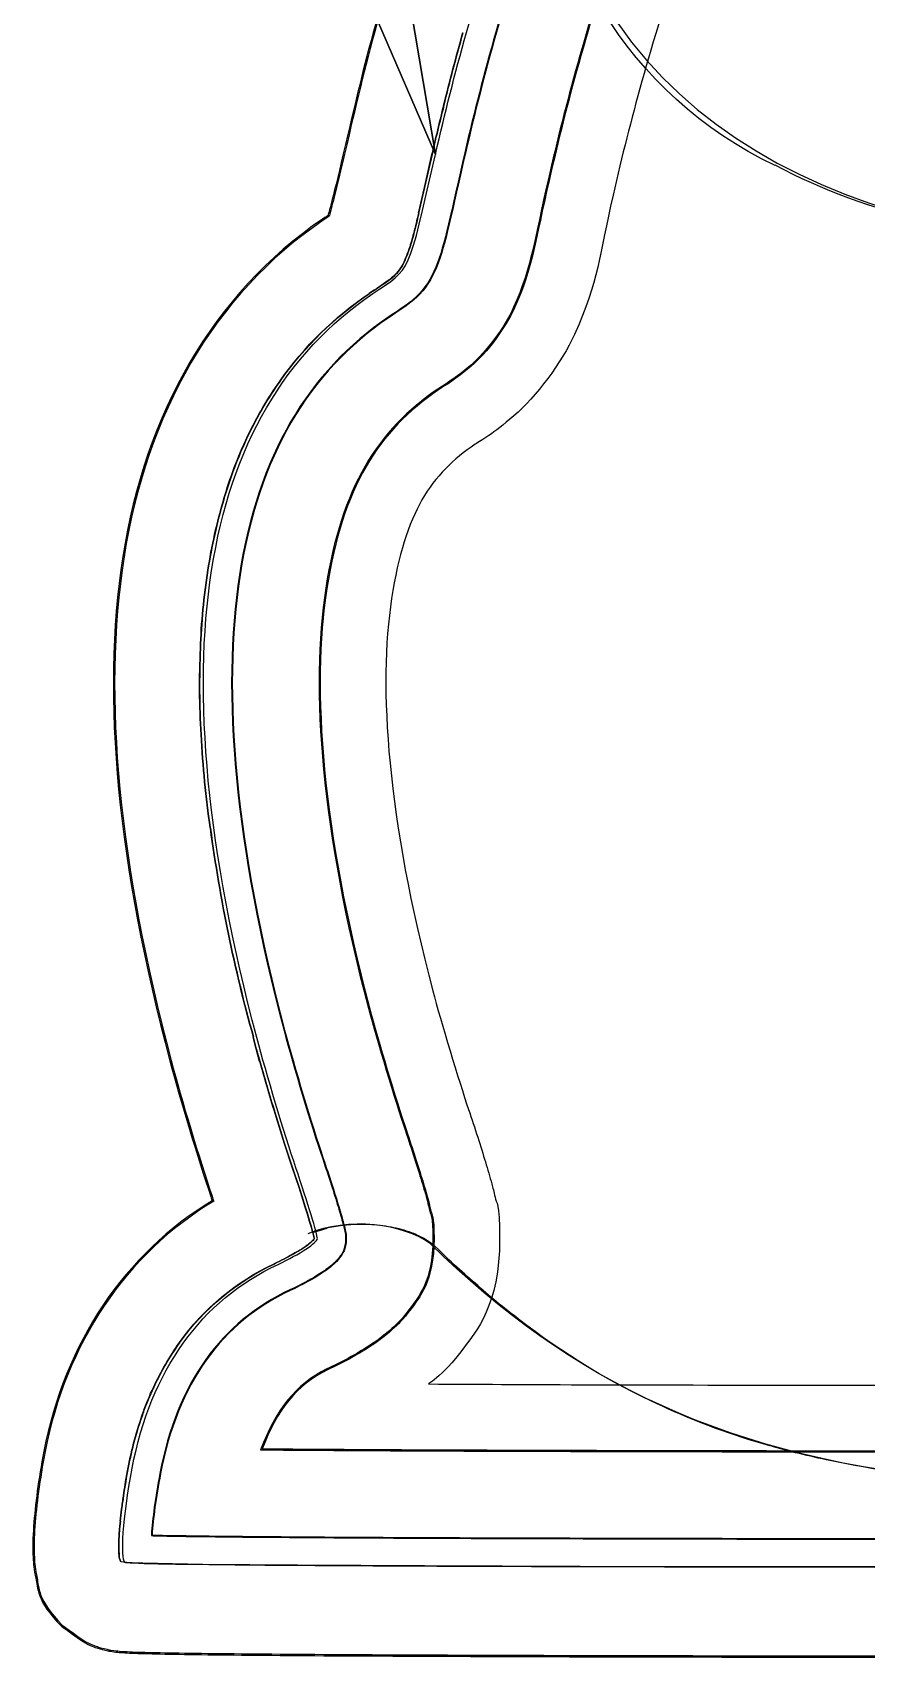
# Model space of a CAD drawing. Extents: x 5 to 93, y -1 to 101.
# Drawn here: x 20.85 to 35.14, y -1.15 to 26.7 of the extents above; entities that cross this region are included whole.
import ezdxf

# ---------------------------------------------------------------- set-up
doc = ezdxf.new("R2010")
doc.units = 0
for name, color, linetype in [('Board_outline_cat', 7, 'CONTINUOUS'), ('Board_outline_dog', 7, 'CONTINUOUS'), ('board_silkscreen_both', 7, 'CONTINUOUS'), ('board_silkscreen_cat', 7, 'CONTINUOUS'), ('board_silkscreen_dog', 7, 'CONTINUOUS'), ('laser_cat_1', 7, 'CONTINUOUS'), ('laser_cat_1_copy_copy', 7, 'CONTINUOUS'), ('laser_cat_2', 7, 'CONTINUOUS'), ('laser_dog_1', 7, 'CONTINUOUS'), ('laser_dog_2', 7, 'CONTINUOUS'), ('laser_dog_2_copy', 7, 'CONTINUOUS'), ('Layer_3_board_inset', 7, 'CONTINUOUS'), ('Mech_Outlines_Cat', 7, 'CONTINUOUS'), ('Mech_Outlines_Dog', 7, 'CONTINUOUS'), ('Silkscreen_cat', 7, 'CONTINUOUS'), ('Silkscreen_dog', 7, 'CONTINUOUS')]:
    doc.layers.add(name, color=color, linetype=linetype)

msp = doc.modelspace()

# ---------------------------------------------------------------- linework, layer by layer
at = {"layer": 'Board_outline_cat', "color": 1}
msp.add_lwpolyline([(22.55434, 2.091498), (22.55434, 2.091498)], close=True, dxfattribs=at)
for points in [[(27.751072, 24.604318), (28.084222, 26.057038), (28.392222, 27.156319), (29.073625, 29.324632)], [(26.679496, 22.221666), (27.343971, 22.672904), (27.270864, 22.510347), (27.751072, 24.604318)], [(24.689368, 9.46896), (22.990708, 15.868606), (23.662401, 20.172796), (26.679496, 22.221666)], [(25.360914, 7.238029), (25.15861, 7.835701), (24.856413, 8.839621), (24.689368, 9.46896)], [(25.72874, 6.025564), (25.72874, 6.09475), (25.563219, 6.640358), (25.360914, 7.238029)], [(25.053552, 5.583813), (25.424905, 5.757594), (25.72874, 5.956378), (25.72874, 6.025564)], [(22.55434, 2.091498), (22.874318, 3.763877), (23.735243, 4.966904), (25.053552, 5.583813)], [(22.431486, 0.474134), (22.355207, 0.550431), (22.390199, 1.233613), (22.55434, 2.091498)], [(48.969391, 0.392739), (34.432711, 0.378314), (22.507766, 0.397836), (22.431486, 0.474134)]]:
    msp.add_open_spline(points, degree=3, dxfattribs=at)
at = {"layer": 'Board_outline_dog', "color": 1}
msp.add_lwpolyline([(22.55434, 2.091498), (22.55434, 2.091498)], close=True, dxfattribs=at)
for points in [[(27.751072, 24.604318), (28.084222, 26.057038), (28.392222, 27.156319), (29.073625, 29.324632)], [(26.679496, 22.221666), (27.343971, 22.672904), (27.270864, 22.510347), (27.751072, 24.604318)], [(24.689368, 9.46896), (22.990708, 15.868606), (23.662401, 20.172796), (26.679496, 22.221666)], [(25.360914, 7.238029), (25.15861, 7.835701), (24.856413, 8.839621), (24.689368, 9.46896)], [(25.72874, 6.025564), (25.72874, 6.09475), (25.563219, 6.640358), (25.360914, 7.238029)], [(25.053552, 5.583813), (25.424905, 5.757594), (25.72874, 5.956378), (25.72874, 6.025564)], [(22.55434, 2.091498), (22.874318, 3.763877), (23.735243, 4.966904), (25.053552, 5.583813)], [(22.431486, 0.474134), (22.355207, 0.550431), (22.390199, 1.233613), (22.55434, 2.091498)], [(48.969391, 0.392739), (34.432711, 0.378314), (22.507766, 0.397836), (22.431486, 0.474134)]]:
    msp.add_open_spline(points, degree=3, dxfattribs=at)
at = {"layer": 'board_silkscreen_both', "color": 3}
for points in [[(25.941483, 6.223359), (25.944129, 6.223359)], [(25.941483, 6.223359), (25.941483, 6.220713)], [(26.515634, 6.273614), (26.51828, 6.273614)], [(26.896634, 6.241867), (26.896634, 6.241867)], [(27.079197, 6.207468), (27.076551, 6.207468)], [(27.251173, 6.159846), (27.251173, 6.159846)], [(27.415215, 6.098997), (27.415215, 6.096351)], [(28.425926, 5.26027), (28.428572, 5.26027)], [(29.172051, 4.643788), (29.174697, 4.646434)], [(31.614152, 3.162127), (31.614152, 3.162127)], [(33.479467, 2.474203), (33.482113, 2.474203)], [(34.506046, 2.22021), (34.508691, 2.222856)]]:
    msp.add_lwpolyline(points, dxfattribs=at)
for points in [[(25.944129, 6.223359), (25.846236, 6.183663), (25.745691, 6.151916), (25.64515, 6.128096)], [(25.941483, 6.220713), (26.131983, 6.26039), (26.325132, 6.276265), (26.518275, 6.273617)], [(26.51828, 6.273614), (26.642634, 6.270968), (26.769637, 6.263031), (26.896639, 6.241867)], [(26.896634, 6.241867), (26.960132, 6.233929), (27.020988, 6.2207), (27.076548, 6.207468)], [(27.076551, 6.207468), (27.137408, 6.194239), (27.192967, 6.178369), (27.251176, 6.159846)], [(27.251173, 6.159846), (27.306736, 6.143971), (27.362296, 6.122815), (27.415215, 6.098997)], [(27.415215, 6.096351), (27.515757, 6.054023), (27.611004, 6.001104), (27.700962, 5.934958)], [(28.428572, 5.26027), (28.195744, 5.45871), (27.952324, 5.683598), (27.700967, 5.934955)], [(29.174697, 4.646434), (28.920699, 4.834294), (28.671991, 5.038012), (28.428572, 5.260268)], [(31.614152, 3.162127), (30.74103, 3.561635), (29.923467, 4.061703), (29.174691, 4.646437)], [(33.482113, 2.474203), (32.847116, 2.651484), (32.222702, 2.87902), (31.616803, 3.162127)], [(34.508691, 2.222856), (34.154152, 2.294286), (33.810197, 2.378955), (33.482108, 2.476851)], [(36.781462, 1.897408), (36.0274, 1.950328), (35.268046, 2.06145), (34.508694, 2.22284)]]:
    msp.add_open_spline(points, degree=3, dxfattribs=at)
at = {"layer": 'board_silkscreen_cat', "color": 7}
for points in [[(27.889867, 25.445865), (27.889867, 25.443219)], [(27.561787, 24.040922), (27.69143, 24.604484)], [(27.69143, 24.604484), (27.69143, 24.604484)], [(27.458594, 23.596422), (27.561787, 24.040922)], [(27.458594, 23.596422), (27.46124, 23.596422)], [(27.373927, 23.252466), (27.373927, 23.252466)], [(27.297203, 22.993172), (27.297203, 22.993172)], [(27.22312, 22.800031), (27.225766, 22.797386)], [(26.937365, 22.442844), (26.940011, 22.442844)], [(27.051136, 22.540737), (27.056427, 22.540737)], [(25.08793, 20.725701), (25.08793, 20.725701)], [(24.532305, 19.775839), (24.532305, 19.775839)], [(24.119555, 18.693701), (24.122201, 18.693701)], [(23.849683, 17.481906), (23.852328, 17.479261)], [(23.720031, 16.137818), (23.722677, 16.135172)], [(23.733266, 14.664086), (23.735912, 14.664086)], [(23.889367, 13.063362), (23.892013, 13.063362)], [(24.677828, 9.277175), (24.624909, 9.478261)], [(24.624909, 9.478261), (24.632847, 9.478261)], [(24.73868, 9.060214), (24.677828, 9.277175)], [(25.164662, 7.647347), (25.093219, 7.874886), (25.021784, 8.110367)], [(25.021784, 8.110367), (25.021784, 8.110367)], [(25.296953, 7.247823), (25.164662, 7.647347)], [(25.41337, 6.898573), (25.296953, 7.247823)], [(25.466284, 6.734531), (25.41337, 6.898573)], [(25.625034, 6.215943), (25.593287, 6.319133), (25.55624, 6.443482), (25.513906, 6.583716), (25.466284, 6.734531)], [(25.625034, 6.215943), (25.622388, 6.213297)], [(25.646198, 6.131274), (25.646198, 6.128628)], [(25.466284, 5.853466), (25.46893, 5.853466)], [(25.535076, 5.901089), (25.535076, 5.898443)], [(25.590638, 5.94343), (25.590638, 5.94343)], [(25.630323, 5.980461), (25.630323, 5.980461)], [(25.656784, 6.009576), (25.65943, 6.012222)], [(25.656784, 6.009576), (25.65943, 6.012222)], [(25.299594, 5.752922), (25.299594, 5.755568)], [(25.386912, 5.803193), (25.386912, 5.805839)], [(23.362849, 4.244794), (23.365495, 4.244794)], [(22.918344, 3.477513), (22.92099, 3.474867)], [(22.743719, 3.048888), (22.741073, 3.046242)], [(22.487073, 2.104323), (22.487073, 2.101677)], [(22.402412, 1.612203), (22.405058, 1.614849)], [(22.349492, 1.186211), (22.349492, 1.183565)], [(22.373302, 1.389945), (22.373302, 1.389945)], [(22.32568, 0.842255), (22.32568, 0.842255)], [(22.333617, 1.001016), (22.336263, 1.001016)], [(22.32568, 0.707315), (22.32568, 0.707315)], [(22.330969, 0.601492), (22.330969, 0.601492)], [(22.362724, 0.487724), (22.362724, 0.485078)], [(22.733141, 0.466552), (23.759724, 0.448031)], [(22.733141, 0.466552), (22.733141, 0.463906)], [(23.759724, 0.448029), (25.386912, 0.432154)], [(25.386912, 0.432156), (27.559138, 0.421573)], [(27.559138, 0.421578), (30.220847, 0.410995)], [(30.220847, 0.410984), (33.319115, 0.405693)], [(33.319115, 0.405703), (36.793094, 0.403058)]]:
    msp.add_lwpolyline(points, dxfattribs=at)
for points in [[(27.889867, 25.443219), (27.993058, 25.863906), (28.10418, 26.279305), (28.220597, 26.694701)], [(27.69143, 24.604484), (27.754927, 24.884943), (27.823722, 25.165401), (27.892516, 25.443216)], [(27.46124, 23.596422), (27.432133, 23.480005), (27.403031, 23.366237), (27.373925, 23.252466)], [(27.373927, 23.252466), (27.352761, 23.159862), (27.326302, 23.072552), (27.299844, 22.993172)], [(27.297203, 22.993172), (27.276037, 22.927026), (27.252222, 22.86088), (27.22312, 22.800031)], [(27.225766, 22.797386), (27.186081, 22.702133), (27.12787, 22.614823), (27.053789, 22.54074)], [(26.940011, 22.442844), (26.83418, 22.366112), (26.725698, 22.294677), (26.617219, 22.223234)], [(27.056427, 22.540737), (27.019383, 22.503693), (26.982347, 22.471943), (26.942659, 22.442844)], [(25.08793, 20.725701), (25.50068, 21.313068), (26.019261, 21.821063), (26.617222, 22.223234)], [(24.532305, 19.775839), (24.693703, 20.114513), (24.878906, 20.432), (25.08793, 20.723052)], [(24.122201, 18.693701), (24.228031, 19.061461), (24.365612, 19.423938), (24.532302, 19.775839)], [(23.852328, 17.479261), (23.915834, 17.894659), (24.005792, 18.299461), (24.124849, 18.693703)], [(23.722677, 16.135172), (23.738552, 16.579669), (23.780886, 17.029466), (23.85232, 17.479261)], [(23.735912, 14.664086), (23.704162, 15.158857), (23.701521, 15.650992), (23.725328, 16.137818)], [(23.892013, 13.063362), (23.815281, 13.584599), (23.762362, 14.119047), (23.735904, 14.664086)], [(24.632847, 9.478261), (24.307406, 10.634487), (24.061347, 11.830409), (23.894656, 13.060714)], [(25.021784, 8.110367), (24.923891, 8.425224), (24.831284, 8.742711), (24.741326, 9.060214)], [(25.622388, 6.213297), (25.630326, 6.184198), (25.638263, 6.157745), (25.646201, 6.128628)], [(25.646198, 6.128628), (25.654136, 6.099529), (25.659427, 6.067779), (25.664719, 6.033383)], [(25.46893, 5.853466), (25.442472, 5.834945), (25.416011, 5.819068), (25.389552, 5.803193)], [(25.535076, 5.898443), (25.513909, 5.882568), (25.490094, 5.866693), (25.466284, 5.853469)], [(25.590638, 5.94343), (25.572117, 5.927555), (25.553599, 5.911683), (25.537724, 5.901089)], [(25.630323, 5.980461), (25.617094, 5.967232), (25.603865, 5.954003), (25.590638, 5.94343)], [(25.65943, 6.012222), (25.651492, 6.001638), (25.643555, 5.991081), (25.632969, 5.980474)], [(25.65943, 6.012222), (25.651492, 6.001638), (25.643555, 5.991081), (25.632969, 5.980474)], [(23.365495, 4.244794), (23.778245, 4.82688), (24.339162, 5.29255), (24.990042, 5.59418)], [(25.299594, 5.755568), (25.206995, 5.7), (25.103805, 5.647097), (24.990037, 5.594177)], [(25.386912, 5.805839), (25.357802, 5.787318), (25.328703, 5.771443), (25.299594, 5.752919)], [(22.92099, 3.474867), (23.042695, 3.744745), (23.193511, 4.001386), (23.365487, 4.242164)], [(22.741073, 3.046242), (22.796633, 3.199706), (22.854841, 3.342576), (22.918339, 3.474867)], [(22.487073, 2.101677), (22.545281, 2.419183), (22.632597, 2.734037), (22.743719, 3.048891)], [(22.405058, 1.614849), (22.42887, 1.778888), (22.455328, 1.940297), (22.487078, 2.104336)], [(22.373302, 1.389945), (22.383886, 1.464037), (22.394469, 1.538112), (22.405052, 1.612203)], [(22.336263, 1.001016), (22.338909, 1.061865), (22.344201, 1.125362), (22.352138, 1.186211)], [(22.349492, 1.183565), (22.35743, 1.252359), (22.362722, 1.321154), (22.373305, 1.389948)], [(22.32568, 0.842255), (22.328326, 0.895175), (22.330972, 0.948097), (22.333617, 1.001016)], [(22.32568, 0.707315), (22.32568, 0.752308), (22.32568, 0.797281), (22.328326, 0.842255)], [(22.330969, 0.601492), (22.328323, 0.638521), (22.325677, 0.672919), (22.325677, 0.707315)], [(22.362724, 0.485078), (22.341558, 0.519474), (22.330969, 0.559154), (22.330969, 0.598847)], [(22.733141, 0.463906), (22.608787, 0.461261), (22.484433, 0.469198), (22.362724, 0.485073)]]:
    msp.add_open_spline(points, degree=3, dxfattribs=at)
at = {"layer": 'board_silkscreen_dog', "color": 7}
for points in [[(27.896263, 25.444778), (27.896263, 25.442132)], [(27.568182, 24.039835), (27.697825, 24.603398)], [(27.697825, 24.603398), (27.697825, 24.603398)], [(27.464989, 23.595335), (27.568182, 24.039835)], [(27.464989, 23.595335), (27.467635, 23.595335)], [(27.380322, 23.25138), (27.380322, 23.25138)], [(27.303599, 22.992085), (27.303599, 22.992085)], [(27.229515, 22.798945), (27.232161, 22.796299)], [(26.94376, 22.441757), (26.946406, 22.441757)], [(27.057531, 22.539651), (27.062822, 22.539651)], [(25.094325, 20.724614), (25.094325, 20.724614)], [(24.5387, 19.774752), (24.5387, 19.774752)], [(24.12595, 18.692614), (24.128596, 18.692614)], [(23.856078, 17.48082), (23.858724, 17.478174)], [(23.726427, 16.136731), (23.729072, 16.134085)], [(23.739661, 14.662999), (23.742307, 14.662999)], [(23.895763, 13.062276), (23.898408, 13.062276)], [(24.684224, 9.276088), (24.631304, 9.477174)], [(24.631304, 9.477174), (24.639242, 9.477174)], [(24.745075, 9.059127), (24.684224, 9.276088)], [(25.171057, 7.64626), (25.099614, 7.873799), (25.028179, 8.109281)], [(25.028179, 8.109281), (25.028179, 8.109281)], [(25.303349, 7.246737), (25.171057, 7.64626)], [(25.419765, 6.897487), (25.303349, 7.246737)], [(25.472679, 6.733445), (25.419765, 6.897487)], [(25.631429, 6.214856), (25.599682, 6.318046), (25.562635, 6.442395), (25.520302, 6.58263), (25.472679, 6.733445)], [(25.631429, 6.214856), (25.628783, 6.21221)], [(25.652593, 6.130187), (25.652593, 6.127541)], [(25.472679, 5.85238), (25.475325, 5.85238)], [(25.541471, 5.900002), (25.541471, 5.897356)], [(25.597033, 5.942343), (25.597033, 5.942343)], [(25.636718, 5.979374), (25.636718, 5.979374)], [(25.663179, 6.008489), (25.665825, 6.011135)], [(25.671117, 6.034942), (25.673763, 6.034942)], [(25.305989, 5.751835), (25.305989, 5.754481)], [(25.393307, 5.802106), (25.393307, 5.804752)], [(23.369244, 4.243708), (23.37189, 4.243708)], [(22.924739, 3.476427), (22.927385, 3.473781)], [(22.750114, 3.047802), (22.747468, 3.045156)], [(22.493468, 2.103237), (22.493468, 2.100591)], [(22.408807, 1.611117), (22.411453, 1.613763)], [(22.355888, 1.185124), (22.355888, 1.182479)], [(22.379697, 1.388859), (22.379697, 1.388859)], [(22.332075, 0.841169), (22.332075, 0.841169)], [(22.340013, 0.999929), (22.342658, 0.999929)], [(22.332075, 0.706229), (22.332075, 0.706229)], [(22.337364, 0.600406), (22.337364, 0.600406)], [(22.369119, 0.486638), (22.369119, 0.483992)], [(22.739536, 0.465466), (23.766119, 0.446945)], [(22.739536, 0.465466), (22.739536, 0.46282)], [(23.766119, 0.446942), (25.393307, 0.431067)], [(25.393307, 0.43107), (27.565533, 0.420487)], [(27.565533, 0.420492), (30.227242, 0.409909)], [(30.227242, 0.409898), (33.32551, 0.404606)], [(33.32551, 0.404617), (36.799489, 0.401971)]]:
    msp.add_lwpolyline(points, dxfattribs=at)
at = {"layer": 'board_silkscreen_dog', "color": 6}
msp.add_lwpolyline([(33.568929, 24.418195), (33.568929, 24.418195)], dxfattribs=at)
for points in [[(33.568929, 24.418195), (31.065974, 25.600882), (29.510221, 28.159398), (29.618703, 30.921651)], [(36.153906, 23.460401), (35.256974, 23.666776), (34.386492, 23.989567), (33.568929, 24.420833)]]:
    msp.add_open_spline(points, degree=3, dxfattribs=at)
at = {"layer": 'board_silkscreen_dog', "color": 7}
for points in [[(27.896263, 25.442132), (27.999453, 25.86282), (28.110575, 26.278218), (28.226992, 26.693614)], [(27.697825, 24.603398), (27.761322, 24.883856), (27.830117, 25.164315), (27.898911, 25.44213)], [(27.467635, 23.595335), (27.438528, 23.478919), (27.409427, 23.365151), (27.38032, 23.25138)], [(27.380322, 23.25138), (27.359156, 23.158776), (27.332697, 23.071466), (27.306239, 22.992085)], [(27.303599, 22.992085), (27.282432, 22.92594), (27.258617, 22.859794), (27.229515, 22.798945)], [(27.232161, 22.796299), (27.192476, 22.701046), (27.134265, 22.613737), (27.060185, 22.539653)], [(26.946406, 22.441757), (26.840575, 22.365026), (26.732093, 22.293591), (26.623614, 22.222148)], [(27.062822, 22.539651), (27.025778, 22.502606), (26.988742, 22.470856), (26.949054, 22.441757)], [(25.094325, 20.724614), (25.507075, 21.311981), (26.025656, 21.819976), (26.623617, 22.222148)], [(24.5387, 19.774752), (24.700099, 20.113427), (24.885302, 20.430913), (25.094325, 20.721966)], [(24.128596, 18.692614), (24.234427, 19.060374), (24.372007, 19.422851), (24.538697, 19.774752)], [(23.858724, 17.478174), (23.922229, 17.893573), (24.012187, 18.298374), (24.131244, 18.692617)], [(23.729072, 16.134085), (23.744947, 16.578583), (23.787281, 17.02838), (23.858716, 17.478174)], [(23.742307, 14.662999), (23.710557, 15.15777), (23.707916, 15.649906), (23.731724, 16.136731)], [(23.898408, 13.062276), (23.821677, 13.583513), (23.768757, 14.11796), (23.742299, 14.662999)], [(24.639242, 9.477174), (24.313802, 10.633401), (24.067742, 11.829323), (23.901052, 13.059627)], [(25.028179, 8.109281), (24.930286, 8.424138), (24.837679, 8.741624), (24.747721, 9.059127)], [(25.628783, 6.21221), (25.636721, 6.183112), (25.644658, 6.156659), (25.652596, 6.127541)], [(25.652593, 6.127541), (25.660531, 6.098442), (25.665822, 6.066692), (25.671114, 6.032296)], [(25.475325, 5.85238), (25.448867, 5.833859), (25.422406, 5.817981), (25.395947, 5.802106)], [(25.541471, 5.897356), (25.520304, 5.881481), (25.496489, 5.865606), (25.472679, 5.852382)], [(25.597033, 5.942343), (25.578513, 5.926468), (25.559994, 5.910596), (25.544119, 5.900002)], [(25.636718, 5.979374), (25.623489, 5.966145), (25.61026, 5.952916), (25.597033, 5.942343)], [(25.665825, 6.011135), (25.657888, 6.000552), (25.64995, 5.989995), (25.639364, 5.979388)], [(25.673763, 6.034942), (25.673763, 6.024359), (25.668471, 6.016421), (25.663179, 6.008484)], [(23.37189, 4.243708), (23.78464, 4.825794), (24.345557, 5.291463), (24.996437, 5.593093)], [(25.305989, 5.754481), (25.21339, 5.698913), (25.1102, 5.64601), (24.996432, 5.593091)], [(25.393307, 5.804752), (25.364197, 5.786231), (25.335099, 5.770356), (25.305989, 5.751833)], [(22.927385, 3.473781), (23.049091, 3.743659), (23.199906, 4.000299), (23.371882, 4.241078)], [(22.747468, 3.045156), (22.803028, 3.19862), (22.861236, 3.341489), (22.924734, 3.473781)], [(22.493468, 2.100591), (22.551677, 2.418096), (22.638992, 2.73295), (22.750114, 3.047804)], [(22.411453, 1.613763), (22.435265, 1.777802), (22.461724, 1.939211), (22.493474, 2.10325)], [(22.379697, 1.388859), (22.390281, 1.46295), (22.400864, 1.537026), (22.411447, 1.611117)], [(22.342658, 0.999929), (22.345304, 1.060778), (22.350596, 1.124276), (22.358533, 1.185124)], [(22.355888, 1.182479), (22.363825, 1.251273), (22.369117, 1.320067), (22.3797, 1.388862)], [(22.332075, 0.841169), (22.334721, 0.894088), (22.337367, 0.94701), (22.340013, 0.999929)], [(22.332075, 0.706229), (22.332075, 0.751221), (22.332075, 0.796195), (22.334721, 0.841169)], [(22.337364, 0.600406), (22.334718, 0.637434), (22.332072, 0.671833), (22.332072, 0.706229)], [(22.369119, 0.483992), (22.347953, 0.518388), (22.337364, 0.558067), (22.337364, 0.59776)], [(22.739536, 0.46282), (22.615182, 0.460174), (22.490828, 0.468112), (22.369119, 0.483987)]]:
    msp.add_open_spline(points, degree=3, dxfattribs=at)
at = {"layer": 'laser_cat_1', "color": 1}
msp.add_lwpolyline([(22.55434, 2.091499), (22.55434, 2.091499)], close=True, dxfattribs=at)
for points in [[(27.751072, 24.604319), (28.084222, 26.057039), (28.392222, 27.15632), (29.073625, 29.324633)], [(26.679496, 22.221667), (27.343971, 22.672905), (27.270864, 22.510348), (27.751072, 24.604319)], [(24.689368, 9.468961), (22.990708, 15.868606), (23.662401, 20.172797), (26.679496, 22.221667)], [(25.360914, 7.23803), (25.15861, 7.835702), (24.856413, 8.839622), (24.689368, 9.468961)], [(25.72874, 6.025565), (25.72874, 6.094751), (25.563219, 6.640359), (25.360914, 7.23803)], [(25.053552, 5.583814), (25.424905, 5.757595), (25.72874, 5.956379), (25.72874, 6.025565)], [(22.55434, 2.091499), (22.874318, 3.763878), (23.735243, 4.966905), (25.053552, 5.583814)], [(22.431486, 0.474134), (22.355207, 0.550432), (22.390199, 1.233614), (22.55434, 2.091499)], [(48.969391, 0.39274), (34.432711, 0.378315), (22.507766, 0.397837), (22.431486, 0.474134)]]:
    msp.add_open_spline(points, degree=3, dxfattribs=at)
at = {"layer": 'laser_cat_1', "color": 7}
for points in [[(27.665935, 5.938093), (27.208165, 6.280305), (26.244769, 6.397311), (25.565726, 6.10879)], [(36.859091, 1.883508), (32.803332, 2.230851), (30.056955, 3.579263), (27.665935, 5.938093)]]:
    msp.add_open_spline(points, degree=3, dxfattribs=at)
at = {"layer": 'laser_cat_1_copy_copy', "color": 1}
msp.add_lwpolyline([(22.55434, 2.091499), (22.55434, 2.091499)], close=True, dxfattribs=at)
for points in [[(27.751072, 24.604319), (28.084222, 26.057039), (28.392222, 27.15632), (29.073625, 29.324633)], [(26.679496, 22.221667), (27.343971, 22.672905), (27.270864, 22.510348), (27.751072, 24.604319)], [(24.689368, 9.468961), (22.990708, 15.868606), (23.662401, 20.172797), (26.679496, 22.221667)], [(25.360914, 7.23803), (25.15861, 7.835702), (24.856413, 8.839622), (24.689368, 9.468961)], [(25.72874, 6.025565), (25.72874, 6.094751), (25.563219, 6.640359), (25.360914, 7.23803)], [(25.053552, 5.583814), (25.424905, 5.757595), (25.72874, 5.956379), (25.72874, 6.025565)], [(22.55434, 2.091499), (22.874318, 3.763878), (23.735243, 4.966905), (25.053552, 5.583814)], [(22.431486, 0.474134), (22.355207, 0.550432), (22.390199, 1.233614), (22.55434, 2.091499)], [(48.969391, 0.39274), (34.432711, 0.378315), (22.507766, 0.397837), (22.431486, 0.474134)]]:
    msp.add_open_spline(points, degree=3, dxfattribs=at)
at = {"layer": 'laser_cat_1_copy_copy', "color": 7}
for points in [[(27.665935, 5.938093), (27.208165, 6.280305), (26.244769, 6.397311), (25.565726, 6.10879)], [(36.859091, 1.883508), (32.803332, 2.230851), (30.056955, 3.579263), (27.665935, 5.938093)]]:
    msp.add_open_spline(points, degree=3, dxfattribs=at)
at = {"layer": 'laser_cat_2', "color": 1}
for points in [[(27.751072, 24.604319), (24.122518, 32.991522)], [(22.55434, 2.091499), (22.55434, 2.091499)]]:
    msp.add_lwpolyline(points, close=True, dxfattribs=at)
for points in [[(26.679496, 22.221667), (27.343971, 22.672905), (27.270864, 22.510348), (27.751072, 24.604319)], [(24.689368, 9.468961), (22.990708, 15.868606), (23.662401, 20.172797), (26.679496, 22.221667)], [(25.360914, 7.23803), (25.15861, 7.835702), (24.856413, 8.839622), (24.689368, 9.468961)], [(25.72874, 6.025565), (25.72874, 6.094751), (25.563219, 6.640359), (25.360914, 7.23803)], [(25.053552, 5.583814), (25.424905, 5.757595), (25.72874, 5.956379), (25.72874, 6.025565)], [(22.55434, 2.091499), (22.874318, 3.763878), (23.735243, 4.966905), (25.053552, 5.583814)], [(22.431486, 0.474134), (22.355207, 0.550432), (22.390199, 1.233614), (22.55434, 2.091499)], [(48.969391, 0.39274), (34.432711, 0.378315), (22.507766, 0.397837), (22.431486, 0.474134)]]:
    msp.add_open_spline(points, degree=3, dxfattribs=at)
at = {"layer": 'laser_dog_1', "color": 1}
msp.add_lwpolyline([(22.55434, 2.091492), (22.55434, 2.091497)], close=True, dxfattribs=at)
for points in [[(27.751072, 24.604319), (28.084222, 26.057038), (28.392222, 27.156319), (29.073625, 29.324632)], [(26.679496, 22.221666), (27.343971, 22.672903), (27.270864, 22.510346), (27.751072, 24.604319)], [(24.689368, 9.468961), (22.990708, 15.868604), (23.662401, 20.172795), (26.679496, 22.221666)], [(25.360914, 7.238028), (25.158609, 7.835702), (24.856413, 8.83962), (24.689368, 9.468961)], [(25.72874, 6.025565), (25.72874, 6.094749), (25.563219, 6.640358), (25.360914, 7.238028)], [(25.053552, 5.583814), (25.424906, 5.757595), (25.72874, 5.956378), (25.72874, 6.025565)], [(22.55434, 2.091497), (22.874318, 3.763876), (23.735243, 4.966904), (25.053552, 5.583814)], [(22.431486, 0.474127), (22.355207, 0.550426), (22.390199, 1.233607), (22.55434, 2.091492)], [(48.969391, 0.392734), (34.432711, 0.378313), (22.507766, 0.397842), (22.431486, 0.474127)]]:
    msp.add_open_spline(points, degree=3, dxfattribs=at)
at = {"layer": 'laser_dog_1', "color": 7}
for points in [[(27.665934, 5.938093), (27.208164, 6.280305), (26.244768, 6.397311), (25.565725, 6.10879)], [(36.859094, 1.883508), (32.803332, 2.23085), (30.056955, 3.579263), (27.665934, 5.938093)]]:
    msp.add_open_spline(points, degree=3, dxfattribs=at)
at = {"layer": 'laser_dog_2', "color": 1}
for points in [[(27.751072, 24.604319), (26.492203, 32.080738)], [(22.55434, 2.091492), (22.55434, 2.091497)]]:
    msp.add_lwpolyline(points, close=True, dxfattribs=at)
at = {"layer": 'laser_dog_2', "color": 7}
msp.add_open_spline([(29.736172, 30.926114), (29.459064, 20.654915), (48.456449, 20.577835), (49.317188, 30.125105)], degree=3, dxfattribs=at)
at = {"layer": 'laser_dog_2', "color": 1}
for points in [[(26.679496, 22.221666), (27.343971, 22.672903), (27.270864, 22.510346), (27.751072, 24.604319)], [(24.689368, 9.468961), (22.990708, 15.868604), (23.662401, 20.172795), (26.679496, 22.221666)], [(25.360914, 7.238028), (25.158609, 7.835702), (24.856413, 8.83962), (24.689368, 9.468961)], [(25.72874, 6.025565), (25.72874, 6.094749), (25.563219, 6.640358), (25.360914, 7.238028)], [(25.053552, 5.583814), (25.424906, 5.757595), (25.72874, 5.956378), (25.72874, 6.025565)], [(22.55434, 2.091497), (22.874318, 3.763876), (23.735243, 4.966904), (25.053552, 5.583814)], [(22.431486, 0.474127), (22.355207, 0.550426), (22.390199, 1.233607), (22.55434, 2.091492)], [(48.969391, 0.392734), (34.432711, 0.378313), (22.507766, 0.397842), (22.431486, 0.474127)]]:
    msp.add_open_spline(points, degree=3, dxfattribs=at)
at = {"layer": 'laser_dog_2_copy', "color": 1}
msp.add_lwpolyline([(22.55434, 2.091492), (22.55434, 2.091497)], close=True, dxfattribs=at)
at = {"layer": 'laser_dog_2_copy', "color": 7}
for points in [[(29.736172, 30.926114), (29.459064, 20.654915), (48.456449, 20.577835), (49.317188, 30.125105)], [(27.665934, 5.938093), (27.208164, 6.280305), (26.244768, 6.397311), (25.565725, 6.10879)], [(36.859094, 1.883508), (32.803332, 2.23085), (30.056955, 3.579263), (27.665934, 5.938093)]]:
    msp.add_open_spline(points, degree=3, dxfattribs=at)
at = {"layer": 'laser_dog_2_copy', "color": 1}
for points in [[(27.751072, 24.604319), (28.084222, 26.057038), (28.392222, 27.156319), (29.073625, 29.324632)], [(26.679496, 22.221666), (27.343971, 22.672903), (27.270864, 22.510346), (27.751072, 24.604319)], [(24.689368, 9.468961), (22.990708, 15.868604), (23.662401, 20.172795), (26.679496, 22.221666)], [(25.360914, 7.238028), (25.158609, 7.835702), (24.856413, 8.83962), (24.689368, 9.468961)], [(25.72874, 6.025565), (25.72874, 6.094749), (25.563219, 6.640358), (25.360914, 7.238028)], [(25.053552, 5.583814), (25.424906, 5.757595), (25.72874, 5.956378), (25.72874, 6.025565)], [(22.55434, 2.091497), (22.874318, 3.763876), (23.735243, 4.966904), (25.053552, 5.583814)], [(22.431486, 0.474127), (22.355207, 0.550426), (22.390199, 1.233607), (22.55434, 2.091492)], [(48.969391, 0.392734), (34.432711, 0.378313), (22.507766, 0.397842), (22.431486, 0.474127)]]:
    msp.add_open_spline(points, degree=3, dxfattribs=at)
at = {"layer": 'Layer_3_board_inset', "color": 1}
msp.add_lwpolyline([(22.55434, 2.091498), (22.55434, 2.091498)], close=True, dxfattribs=at)
for points in [[(27.751072, 24.604318), (28.084222, 26.057038), (28.392222, 27.156319), (29.073625, 29.324632)], [(32.051269, 28.388806), (31.379654, 26.251638), (31.109766, 25.285333), (30.793647, 23.906874)], [(26.679496, 22.221666), (27.343971, 22.672904), (27.270864, 22.510347), (27.751072, 24.604318)], [(30.793647, 23.906874), (30.557341, 22.876449), (30.551197, 22.45077), (30.131313, 21.516916)], [(24.689368, 9.46896), (22.990708, 15.868606), (23.662401, 20.172796), (26.679496, 22.221666)], [(30.131313, 21.516916), (29.921371, 21.049991), (29.466716, 20.443468), (29.095146, 20.12385)], [(29.095146, 20.12385), (28.723575, 19.804228), (28.548872, 19.718441), (28.432811, 19.639626)], [(28.432811, 19.639626), (27.675634, 19.125436), (27.233495, 18.49307), (26.999785, 16.995706)], [(26.999785, 16.995706), (26.766075, 15.498342), (26.927512, 13.202876), (27.706139, 10.269421)], [(27.706139, 10.269421), (27.844633, 9.747652), (28.152741, 8.726364), (28.317681, 8.239075)], [(25.360914, 7.238029), (25.15861, 7.835701), (24.856413, 8.839621), (24.689368, 9.46896)], [(28.317681, 8.239075), (28.428553, 7.91153), (28.527654, 7.602578), (28.607538, 7.339032)], [(28.607538, 7.339032), (28.647479, 7.207259), (28.682439, 7.090268), (28.716572, 6.961813)], [(25.72874, 6.025564), (25.72874, 6.09475), (25.563219, 6.640358), (25.360914, 7.238029)], [(28.716572, 6.961813), (28.733639, 6.897586), (28.750518, 6.832631), (28.772105, 6.732911)], [(28.772105, 6.732911), (28.793693, 6.633187), (28.849987, 6.655833), (28.849987, 6.0252)], [(25.053552, 5.583813), (25.424905, 5.757594), (25.72874, 5.956378), (25.72874, 6.025564)], [(28.849987, 6.0252), (28.849987, 4.874154), (28.441962, 4.435689), (28.237091, 4.154681)], [(22.55434, 2.091498), (22.874318, 3.763877), (23.735243, 4.966904), (25.053552, 5.583813)], [(28.237091, 4.154681), (28.032219, 3.87367), (27.889341, 3.745021), (27.771154, 3.63795)], [(27.771154, 3.63795), (27.710521, 3.583023), (27.684921, 3.575096), (27.634353, 3.533657)], [(27.634353, 3.533657), (28.540896, 3.529461), (29.167464, 3.523705), (30.285722, 3.520793)], [(30.285722, 3.520793), (35.086665, 3.50824), (41.699752, 3.506819), (48.965854, 3.514031)], [(22.431486, 0.474134), (22.355207, 0.550431), (22.390199, 1.233613), (22.55434, 2.091498)], [(48.969391, 0.392739), (34.432711, 0.378314), (22.507766, 0.397836), (22.431486, 0.474134)]]:
    msp.add_open_spline(points, degree=3, dxfattribs=at)
at = {"layer": 'Mech_Outlines_Cat', "color": 1}
msp.add_lwpolyline([(22.55434, 2.091498), (22.55434, 2.091498)], close=True, dxfattribs=at)
for points in [[(27.625535, 29.779875), (26.939374, 27.596424), (26.613175, 26.432575), (26.271745, 24.943752)], [(27.751072, 24.604318), (28.084222, 26.057038), (28.392222, 27.156319), (29.073625, 29.324632)], [(29.534655, 29.179828), (28.854767, 27.016335), (28.552014, 25.937984), (28.221499, 24.496758)], [(30.979189, 28.72609), (30.304048, 26.577708), (30.020113, 25.563345), (29.697862, 24.158149)], [(26.271745, 24.943752), (26.050209, 23.977731), (25.939285, 23.595155), (25.931097, 23.547974)], [(26.679496, 22.221666), (27.343971, 22.672904), (27.270864, 22.510347), (27.751072, 24.604318)], [(28.221499, 24.496758), (27.981983, 23.452338), (27.895526, 22.978219), (27.725087, 22.599152)], [(29.697862, 24.158149), (29.460188, 23.12176), (29.419594, 22.675678), (29.10596, 21.978134)], [(25.826802, 23.47754), (23.952974, 22.205046), (22.797217, 20.151697), (22.416254, 17.710896)], [(25.931097, 23.547974), (25.888025, 23.518154), (25.908655, 23.533133), (25.826802, 23.47754)], [(27.725087, 22.599152), (27.639868, 22.409618), (27.511981, 22.241597), (27.374957, 22.123731)], [(24.689368, 9.46896), (22.990708, 15.868606), (23.662401, 20.172796), (26.679496, 22.221666)], [(27.374957, 22.123731), (27.237934, 22.005866), (27.10938, 21.929912), (26.951009, 21.822363)], [(26.951009, 21.822363), (25.558756, 20.876904), (24.710555, 19.436666), (24.393098, 17.402738)], [(29.10596, 21.978134), (28.949143, 21.629362), (28.634023, 21.209511), (28.362357, 20.97583)], [(28.362357, 20.97583), (28.090692, 20.742146), (27.935691, 20.660543), (27.801608, 20.569488)], [(27.801608, 20.569488), (26.773922, 19.871601), (26.15916, 18.895011), (25.889778, 17.169099)], [(22.416254, 17.710896), (22.035292, 15.270095), (22.33846, 12.408874), (23.222162, 9.079553)], [(24.393098, 17.402738), (24.075641, 15.368809), (24.317954, 12.751474), (25.15634, 9.59288)], [(25.889778, 17.169099), (25.620396, 15.443189), (25.815754, 13.01097), (26.619836, 9.981621)], [(26.619836, 9.981621), (26.768608, 9.42112), (27.074657, 8.405838), (27.253049, 7.878808)], [(25.360914, 7.238029), (25.15861, 7.835701), (24.856413, 8.839621), (24.689368, 9.46896)], [(25.15634, 9.59288), (25.318967, 8.980191), (25.622154, 7.973812), (25.818675, 7.393225)], [(23.222162, 9.079553), (23.403088, 8.397921), (23.703308, 7.403239), (23.923776, 6.751902)], [(27.253049, 7.878808), (27.360421, 7.5616), (27.456952, 7.261126), (27.532069, 7.013305)], [(25.818675, 7.393225), (25.921332, 7.089946), (26.014101, 6.800408), (26.082796, 6.573773)], [(25.72874, 6.025564), (25.72874, 6.09475), (25.563219, 6.640358), (25.360914, 7.238029)], [(27.532069, 7.013305), (27.569628, 6.889393), (27.601701, 6.780161), (27.630268, 6.672657)], [(23.923776, 6.751902), (23.934893, 6.719065), (23.941353, 6.697012), (23.95222, 6.66454)], [(23.95222, 6.66454), (22.44699, 5.765569), (21.416339, 4.218756), (21.063818, 2.376296)], [(26.082796, 6.573773), (26.117144, 6.460457), (26.145709, 6.363185), (26.166773, 6.283916)], [(27.630268, 6.672657), (27.64455, 6.618905), (27.658025, 6.567219), (27.673611, 6.495221)], [(27.673611, 6.495221), (27.689197, 6.42322), (27.726435, 6.431927), (27.726435, 6.025221)], [(26.166773, 6.283916), (26.177303, 6.244283), (26.185688, 6.209522), (26.193184, 6.174882)], [(26.193184, 6.174882), (26.200684, 6.140243), (26.211468, 6.130132), (26.211468, 6.025214)], [(25.053552, 5.583813), (25.424905, 5.757594), (25.72874, 5.956378), (25.72874, 6.025564)], [(26.211468, 6.025214), (26.211468, 5.839751), (26.144487, 5.762913), (26.105142, 5.708946)], [(27.726435, 6.025221), (27.726435, 5.285461), (27.463265, 5.000659), (27.328899, 4.816358)], [(22.55434, 2.091498), (22.874318, 3.763877), (23.735243, 4.966904), (25.053552, 5.583813)], [(25.999494, 5.59314), (25.933927, 5.53374), (25.869489, 5.488132), (25.794969, 5.439408)], [(26.105142, 5.708946), (26.065798, 5.654979), (26.032277, 5.622839), (25.999494, 5.59314)], [(25.794969, 5.439408), (25.645929, 5.341959), (25.461772, 5.24156), (25.257923, 5.146164)], [(25.257923, 5.146164), (24.084919, 4.597251), (23.327113, 3.557742), (23.029147, 2.000416)], [(27.328899, 4.816358), (27.194533, 4.632057), (27.098504, 4.545084), (27.016694, 4.470971)], [(27.016694, 4.470971), (26.853076, 4.322745), (26.739528, 4.247678), (26.623222, 4.171634)], [(26.623222, 4.171634), (26.39061, 4.019542), (26.160756, 3.896153), (25.899936, 3.774096)], [(25.899936, 3.774096), (25.370256, 3.526229), (25.035643, 3.072255), (24.782501, 2.423692)], [(21.063818, 2.376296), (20.971562, 1.894114), (20.913864, 1.462599), (20.888415, 1.093615)], [(24.782501, 2.423692), (26.123284, 2.412076), (27.964893, 2.403339), (30.282992, 2.397271)], [(30.282992, 2.397271), (35.08644, 2.384684), (41.700279, 2.383297), (48.967189, 2.390509)], [(22.431486, 0.474134), (22.355207, 0.550431), (22.390199, 1.233613), (22.55434, 2.091498)], [(23.029147, 2.000416), (22.95032, 1.588422), (22.90294, 1.217725), (22.884897, 0.956121)], [(20.888415, 1.093615), (20.87569, 0.909123), (20.869147, 0.745717), (20.879611, 0.555216)], [(22.884897, 0.956121), (22.884238, 0.946377), (22.884804, 0.943881), (22.884203, 0.934449)], [(22.884203, 0.934449), (22.930809, 0.933063), (22.952829, 0.932369), (23.00746, 0.930982)], [(23.00746, 0.930982), (23.365271, 0.92325), (23.89294, 0.916141), (24.569838, 0.910004)], [(24.569838, 0.910004), (25.923633, 0.897695), (27.875506, 0.888541), (30.278917, 0.88223)], [(30.278917, 0.88223), (35.085736, 0.869643), (41.700536, 0.868256), (48.968531, 0.875468)], [(20.879611, 0.555216), (20.884844, 0.459966), (20.891848, 0.360239), (20.924986, 0.207796)], [(48.969391, 0.392739), (34.432711, 0.378314), (22.507766, 0.397836), (22.431486, 0.474134)], [(20.924986, 0.207796), (20.958124, 0.05535), (20.92724, -0.168192), (21.357738, -0.598792)], [(21.357738, -0.598792), (21.358036, -0.59909), (21.714074, -0.867806), (21.81013, -0.910996)], [(21.81013, -0.910996), (21.906187, -0.954183), (21.96647, -0.971756), (22.013978, -0.985491)], [(22.013978, -0.985491), (22.108992, -1.012953), (22.154153, -1.019749), (22.19209, -1.026125)], [(22.19209, -1.026125), (22.267964, -1.038851), (22.302502, -1.041347), (22.336341, -1.044399)], [(22.336341, -1.044399), (22.404018, -1.050501), (22.453776, -1.053206), (22.513099, -1.055911)], [(22.513099, -1.055911), (22.631744, -1.06132), (22.777036, -1.065411), (22.964136, -1.069468)], [(22.964136, -1.069468), (23.338337, -1.077547), (23.870437, -1.084274), (24.551572, -1.090446)], [(24.551572, -1.090446), (25.913841, -1.102825), (27.867878, -1.11191), (30.273518, -1.118221)], [(30.273518, -1.118221), (35.0848, -1.130807), (41.701156, -1.132194), (48.970584, -1.124982)]]:
    msp.add_open_spline(points, degree=3, dxfattribs=at)
at = {"layer": 'Mech_Outlines_Dog', "color": 1}
msp.add_lwpolyline([(22.55434, 2.091498), (22.55434, 2.091498)], close=True, dxfattribs=at)
for points in [[(27.604526, 29.786584), (26.918296, 27.602915), (26.591609, 26.437776), (26.250059, 24.94843)], [(27.751072, 24.604318), (28.084222, 26.057038), (28.392222, 27.156319), (29.073625, 29.324632)], [(29.545489, 29.176447), (28.865638, 27.013069), (28.563462, 25.935002), (28.233011, 24.494053)], [(30.961603, 28.731516), (30.286402, 26.582951), (30.00195, 25.567859), (29.679597, 24.162223)], [(26.250059, 24.94843), (26.029225, 23.985471), (25.920351, 23.608037), (25.912796, 23.561455)], [(26.679496, 22.221666), (27.343971, 22.672904), (27.270864, 22.510347), (27.751072, 24.604318)], [(28.233011, 24.494053), (27.993509, 23.449693), (27.906787, 22.975937), (27.735244, 22.594415)], [(29.679597, 24.162223), (29.441901, 23.125737), (29.400923, 22.679222), (29.08905, 21.985596)], [(25.814597, 23.495761), (23.935453, 22.219662), (22.776231, 20.159512), (22.394568, 17.714221)], [(25.912796, 23.561455), (25.870073, 23.531843), (25.892328, 23.548556), (25.814597, 23.495761)], [(27.735244, 22.594415), (27.649473, 22.403651), (27.520467, 22.233691), (27.382405, 22.114931)], [(24.689368, 9.46896), (22.990708, 15.868606), (23.662401, 20.172796), (26.679496, 22.221666)], [(27.382405, 22.114931), (27.244344, 21.996175), (27.115287, 21.920307), (26.957103, 21.812886)], [(26.957103, 21.812886), (25.56766, 20.869335), (24.721696, 19.432263), (24.404609, 17.400709)], [(29.08905, 21.985596), (28.933113, 21.638779), (28.620198, 21.22232), (28.350188, 20.99006)], [(28.350188, 20.99006), (28.080177, 20.757801), (27.925851, 20.675654), (27.79147, 20.584398)], [(27.79147, 20.584398), (26.759302, 19.883466), (26.141486, 18.901516), (25.871513, 17.171817)], [(22.394568, 17.714221), (22.012905, 15.268926), (22.316951, 12.405279), (23.201153, 9.074075)], [(24.404609, 17.400709), (24.087523, 15.369156), (24.329052, 12.753191), (25.167174, 9.595591)], [(25.871513, 17.171817), (25.60154, 15.442121), (25.797067, 13.007829), (26.601571, 9.976888)], [(26.601571, 9.976888), (26.750514, 9.415749), (27.056846, 8.400411), (27.235461, 7.872723)], [(25.360914, 7.238029), (25.15861, 7.835701), (24.856413, 8.839621), (24.689368, 9.46896)], [(25.167174, 9.595591), (25.329694, 8.983304), (25.633128, 7.976787), (25.829509, 7.396616)], [(23.201153, 9.074075), (23.382281, 8.39168), (23.682035, 7.396505), (23.902767, 6.744391)], [(27.235461, 7.872723), (27.342775, 7.555685), (27.439443, 7.25546), (27.514481, 7.007896)], [(25.829509, 7.396616), (25.932202, 7.093229), (26.025562, 6.803958), (26.094307, 6.577164)], [(25.72874, 6.025564), (25.72874, 6.09475), (25.563219, 6.640358), (25.360914, 7.238029)], [(27.514481, 7.007896), (27.552001, 6.884115), (27.583529, 6.775082), (27.612003, 6.667927)], [(23.902767, 6.744391), (23.911814, 6.717657), (23.916907, 6.699769), (23.925794, 6.673281)], [(23.925794, 6.673281), (22.42363, 5.769185), (21.394338, 4.221104), (21.042133, 2.380297)], [(26.094307, 6.577164), (26.12868, 6.463765), (26.156485, 6.366115), (26.177607, 6.286631)], [(27.612003, 6.667927), (27.62624, 6.614349), (27.639857, 6.562708), (27.655346, 6.491168)], [(27.655346, 6.491168), (27.670835, 6.419628), (27.707493, 6.428227), (27.707493, 6.025231)], [(26.177607, 6.286631), (26.188169, 6.246887), (26.197135, 6.212521), (26.204698, 6.177594)], [(26.204698, 6.177594), (26.21226, 6.14267), (26.223661, 6.132462), (26.223661, 6.025217)], [(25.053552, 5.583813), (25.424905, 5.757594), (25.72874, 5.956378), (25.72874, 6.025564)], [(26.223661, 6.025217), (26.223661, 5.835479), (26.154704, 5.75715), (26.114627, 5.702177)], [(27.707493, 6.025231), (27.707493, 5.292288), (27.447218, 5.01058), (27.31402, 4.827881)], [(22.55434, 2.091498), (22.874318, 3.763877), (23.735243, 4.966904), (25.053552, 5.583813)], [(26.007624, 5.585016), (25.941301, 5.524932), (25.87591, 5.478188), (25.801067, 5.429252)], [(26.114627, 5.702177), (26.074549, 5.647205), (26.040785, 5.615058), (26.007624, 5.585016)], [(25.801067, 5.429252), (25.651383, 5.33138), (25.467633, 5.230932), (25.263344, 5.135331)], [(25.263344, 5.135331), (24.093852, 4.588062), (23.338097, 3.552932), (23.040663, 1.998387)], [(27.31402, 4.827881), (27.180823, 4.645181), (27.085054, 4.55809), (27.003847, 4.484525)], [(27.003847, 4.484525), (26.841434, 4.337391), (26.728876, 4.262928), (26.613084, 4.18722)], [(26.613084, 4.18722), (26.381499, 4.035797), (26.152626, 3.912765), (25.892507, 3.791038)], [(25.892507, 3.791038), (25.351867, 3.538043), (25.011023, 3.073753), (24.756109, 2.405419)], [(21.042133, 2.380297), (20.949729, 1.897343), (20.892261, 1.465754), (20.86673, 1.095585)], [(24.756109, 2.405419), (26.098006, 2.393734), (27.954039, 2.384406), (30.283012, 2.378338)], [(30.283012, 2.378338), (35.086502, 2.365786), (41.700286, 2.364365), (48.96721, 2.371577)], [(22.431486, 0.474134), (22.355207, 0.550431), (22.390199, 1.233613), (22.55434, 2.091498)], [(23.040663, 1.998387), (22.961915, 1.586802), (22.914413, 1.216425), (22.896413, 0.955448)], [(20.86673, 1.095585), (20.853963, 0.9105), (20.847378, 0.74579), (20.857926, 0.553798)], [(22.896413, 0.955448), (22.896118, 0.951183), (22.89669, 0.950178), (22.896413, 0.945948)], [(22.896413, 0.945948), (22.939187, 0.944907), (22.95818, 0.94352), (23.007479, 0.94248)], [(23.007479, 0.94248), (23.365195, 0.934748), (23.892984, 0.927639), (24.569857, 0.921467)], [(24.569857, 0.921467), (25.923603, 0.909158), (27.875538, 0.900004), (30.278936, 0.893693)], [(30.278936, 0.893693), (35.085733, 0.881106), (41.700564, 0.880378), (48.968552, 0.887591)], [(20.857926, 0.553798), (20.8632, 0.457802), (20.869768, 0.35725), (20.903301, 0.20299)], [(48.969391, 0.392739), (34.432711, 0.378314), (22.507766, 0.397836), (22.431486, 0.474134)], [(20.903301, 0.20299), (20.936835, 0.048731), (20.90552, -0.177703), (21.342149, -0.61443)], [(21.342149, -0.61443), (21.342446, -0.614728), (21.703868, -0.887563), (21.801313, -0.931374)], [(21.801313, -0.931374), (21.898758, -0.975189), (21.959008, -0.993296), (22.007192, -1.007224)], [(22.007192, -1.007224), (22.10356, -1.035068), (22.150252, -1.041413), (22.18869, -1.047859)], [(22.18869, -1.047859), (22.265567, -1.060758), (22.300148, -1.06374), (22.334296, -1.066826)], [(22.334296, -1.066826), (22.402591, -1.072964), (22.452236, -1.07494), (22.511731, -1.077645)], [(22.511731, -1.077645), (22.630719, -1.083054), (22.776932, -1.087145), (22.964123, -1.091202)], [(22.964123, -1.091202), (23.338505, -1.099281), (23.870377, -1.106667), (24.551558, -1.112874)], [(24.551558, -1.112874), (25.913921, -1.125252), (27.86784, -1.134337), (30.273505, -1.140648)], [(30.273505, -1.140648), (35.084835, -1.153235), (41.701125, -1.153963), (48.97057, -1.146751)]]:
    msp.add_open_spline(points, degree=3, dxfattribs=at)
at = {"layer": 'Silkscreen_cat', "color": 7}
for points in [[(27.665935, 5.938093), (27.208165, 6.280305), (26.244769, 6.397311), (25.565726, 6.10879)], [(36.859094, 1.883508), (32.803332, 2.23085), (30.056955, 3.579263), (27.665935, 5.938093)]]:
    msp.add_open_spline(points, degree=3, dxfattribs=at)
at = {"layer": 'Silkscreen_dog', "color": 7}
for points in [[(29.736172, 30.926114), (29.459064, 20.654915), (48.456449, 20.577835), (49.317188, 30.125105)], [(27.665934, 5.938093), (27.208164, 6.280305), (26.244768, 6.397311), (25.565725, 6.10879)], [(36.859094, 1.883508), (32.803332, 2.23085), (30.056955, 3.579263), (27.665934, 5.938093)]]:
    msp.add_open_spline(points, degree=3, dxfattribs=at)

doc.saveas('drawing.dxf')
